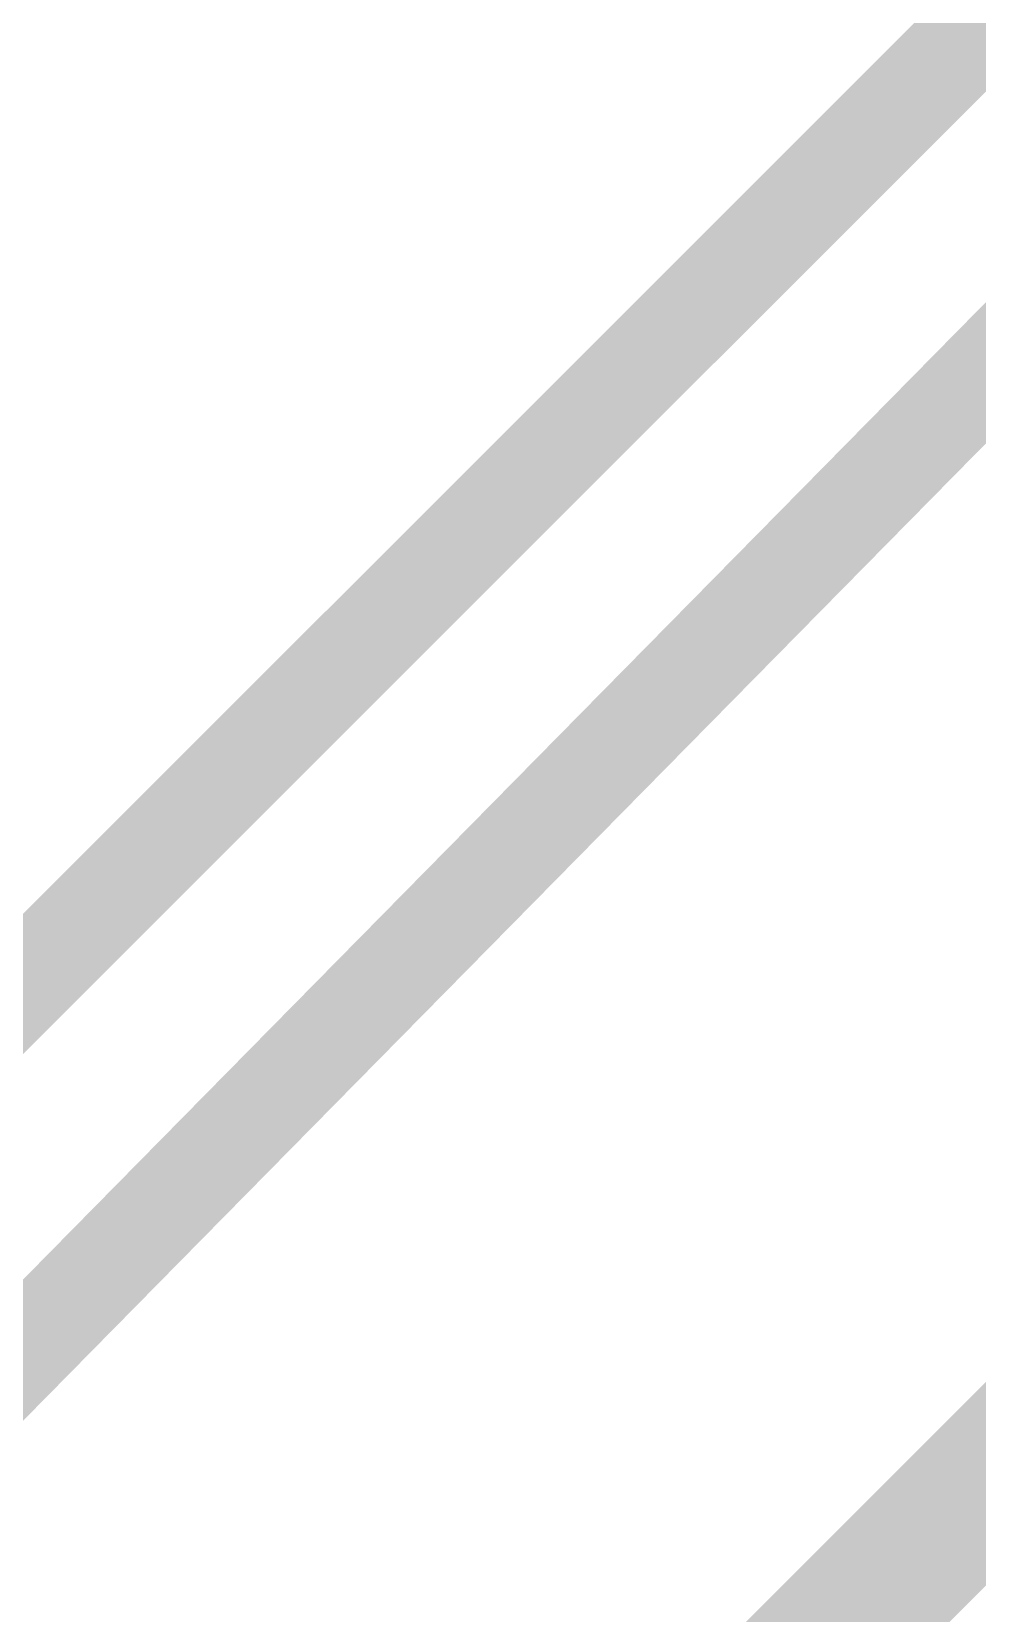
# Model space of a CAD drawing. Header units: inches. Extents: x -176 to 148, y -32 to 86.
# Drawn here: x -2.538 to -0.116, y -10.508 to -6.455 of the extents above; entities that cross this region are included whole.
import ezdxf

# ---------------------------------------------------------------- set-up
doc = ezdxf.new("R2010")
doc.units = ezdxf.units.IN
for name, color, linetype in [('Bottom Layer', 5, 'Continuous'), ('Mechanical 13', 56, 'Continuous'), ('Top 3D Body', 216, 'Continuous'), ('Top Courtyard', 56, 'Continuous'), ('Top Overlay', 2, 'Continuous')]:
    doc.layers.add(name, color=color, linetype=linetype)

# ---------------------------------------------------------------- blocks, each defined once
blk = doc.blocks.new('CHERRY_CPG151101S11_361')
at = {"layer": 'Mechanical 13'}
blk.add_lwpolyline([(5.45, -2.945, 0.127, 0.127, 0), (-3.775, -2.945, 0.127, 0.127, 0)], format="xyseb", dxfattribs=at)
at = {"layer": 'Top 3D Body'}
blk.add_lwpolyline([(10.16, -5.715, 0.254, 0.254, 0), (-8.89, -5.715, 0.254, 0.254, 0)], format="xyseb", dxfattribs=at)
at = {"layer": 'Top Courtyard'}
blk.add_lwpolyline([(8.25, -3.195, 0.05, 0.05, 0), (-8.25, -3.195, 0.05, 0.05, 0)], format="xyseb", dxfattribs=at)
at = {"layer": 'Top Overlay'}
blk.add_lwpolyline([(2.175, -2.945, 0.127, 0.127, 0), (-3.775, -2.945, 0.127, 0.127, 0)], format="xyseb", dxfattribs=at)

msp = doc.modelspace()

# ---------------------------------------------------------------- linework, layer by layer
at = {"layer": 'Bottom Layer'}
for points in [[(-10.6241, -18.0214, 0.254, 0.254, 0), (2.5372, -4.657, 0.254, 0.254, 0)], [(-1.4, -11.4, 0.254, 0.254, 0), (1.9, -8.1, 0.254, 0.254, 0)]]:
    msp.add_lwpolyline(points, format="xyseb", dxfattribs=at)

# ---------------------------------------------------------------- block references
at = {"rotation": 225}
msp.add_blockref('CHERRY_CPG151101S11_361', (-0.1701, -14.5869), dxfattribs=at)

doc.saveas('drawing.dxf')
